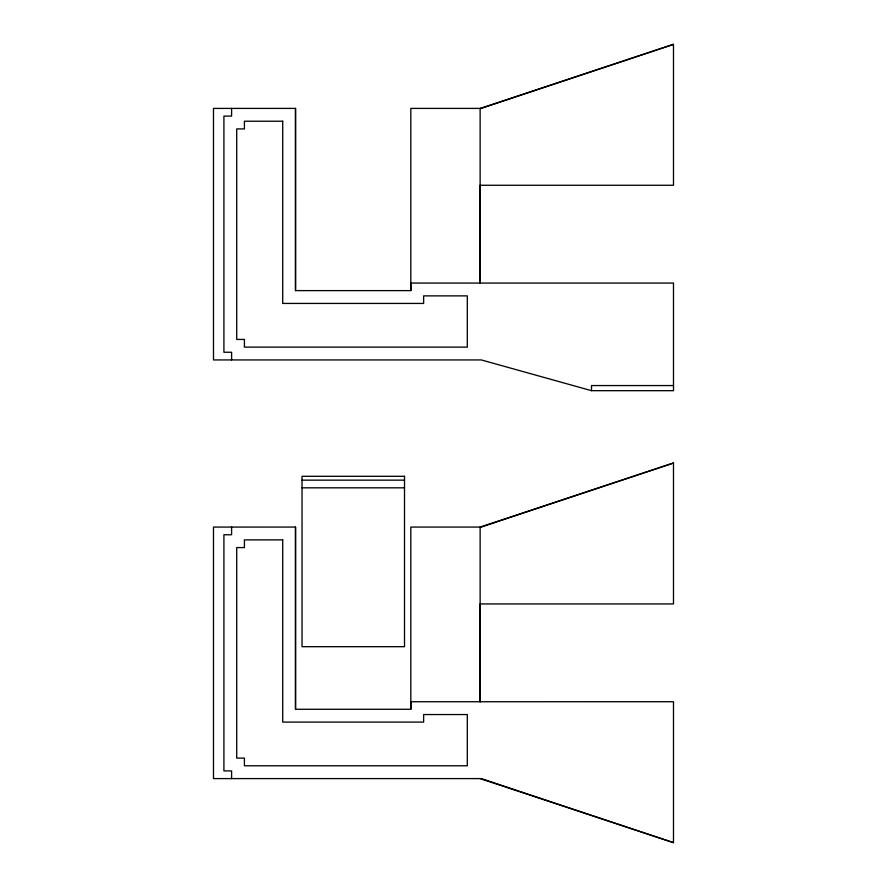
<?xml version="1.0" encoding="UTF-8"?>
<svg xmlns="http://www.w3.org/2000/svg" width="887" height="887" viewBox="0 0 887 887"><rect width="100%" height="100%" fill="white"/><g stroke="black" fill="none" stroke-linecap="round" stroke-linejoin="round"><path stroke-width="1.33" d="M295.515 709.278L295.515 527.066L213.49 527.078L213.49 778.598L481.331 778.598L673.488 842.65L673.488 701.728L410.814 701.739L410.814 709.278L295.515 709.278L295.515 527.066M673.488 44.35L480.133 108.402L480.133 283.064L480.133 185.272L673.488 185.272L673.488 44.35L481.331 108.402L410.814 108.402L410.814 290.614L295.515 290.614L295.515 108.402L213.49 108.414L213.49 359.934L481.331 359.934L591.518 390.679L673.51 390.679L673.51 385.557L591.518 385.557L591.518 390.679M410.814 709.278L410.814 527.066L481.331 527.066L673.488 463.014L673.488 603.936L480.133 603.936L480.133 701.739L480.133 527.055L673.488 463.014M302.035 480.144L404.516 480.144M302.035 487.828L404.516 487.828M673.488 842.65L480.133 778.598M673.488 385.557L673.488 283.064L410.814 283.064L410.814 290.614M295.515 108.402L295.515 290.614M231.596 108.414L231.596 116.097L223.912 116.097L223.912 352.25L231.596 352.25L231.596 359.934M231.596 527.078L231.596 534.761L223.912 534.761L223.912 770.914L231.596 770.914L231.596 778.598M282.709 121.22L244.413 121.22L244.413 128.914L236.718 128.914L236.718 339.433L244.413 339.433L244.413 347.127L467.316 347.127L467.316 295.881L423.631 295.881L423.631 303.432L282.709 303.432L282.709 121.22M404.516 476.297L302.035 476.297L302.035 646.69L404.516 646.69L404.516 476.297M282.709 539.884L244.413 539.884L244.413 547.567L236.718 547.567L236.718 758.097L244.413 758.097L244.413 765.78L467.316 765.78L467.316 714.545L423.631 714.545L423.631 722.096L282.709 722.096L282.709 539.884"/></g></svg>
